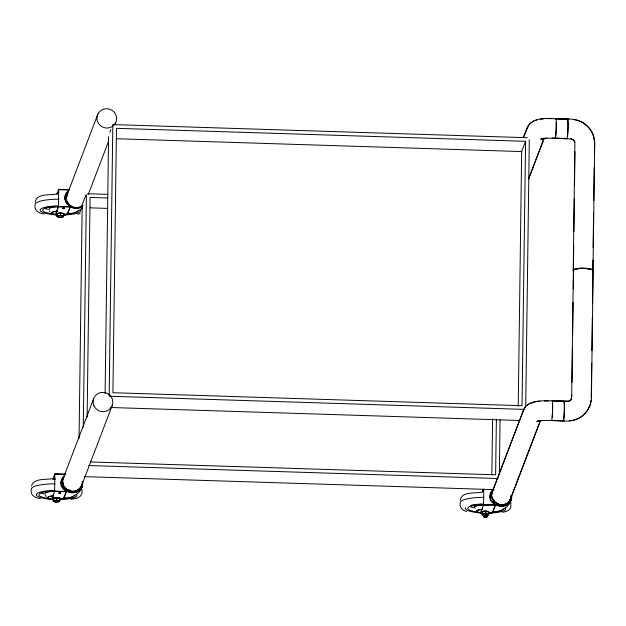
<?xml version="1.0" encoding="UTF-8"?>
<svg xmlns="http://www.w3.org/2000/svg" width="626" height="626" viewBox="0 0 626 626"><rect width="100%" height="100%" fill="white"/><g stroke="black" fill="none" stroke-linecap="round" stroke-linejoin="round"><path stroke-width="0.94" d="M53.593 498.711A5.884 1.315 0.8 0 1 52.232 497.74L53.406 494.438M57.428 214.108A5.884 1.315 0.8 0 1 56.066 213.137L56.066 212.934A5.884 1.315 0.8 0 0 57.428 213.912M52.232 497.74L52.6 496.575M64.423 214.538A5.884 1.315 0.8 0 0 67.78 213.505L70.362 206.705L58.476 206.572L56.434 211.971L58.468 206.768L58.703 189.373L69.627 189.498M53.179 501.23L53.523 498.155L56.833 497.85L59.846 498.351C62.115 503.617 50.346 503.249 53.523 498.155M57.013 216.619L57.349 213.544L60.667 213.239L63.672 213.748C65.894 218.928 54.204 218.685 57.349 213.544M54.618 491.418L54.869 473.976L65.793 474.101M59.814 500.62L56.809 500.111L56.833 497.85M63.649 216.009L60.636 215.508L60.667 213.239M59.008 493.319L59.227 492.56L60.487 492.803L59.227 492.764L59.008 493.319L60.276 493.358L60.495 492.599M64.322 207.996L64.11 208.755L62.85 208.521M62.843 208.716L63.062 207.957M60.276 493.358L59.016 493.124M61.888 498.781A5.884 1.315 0.8 0 1 60.589 498.945L60.526 499.172A5.884 1.315 0.8 0 0 63.946 498.108L66.536 491.316L51.113 491.48L46.269 492.56L45.26 493.319L45.362 494.117M63.946 498.108L63.954 497.913A5.884 1.315 0.8 0 1 62.921 498.539M67.78 213.505L67.788 213.31A5.884 1.315 0.8 0 1 65.714 214.178M79.048 438.341L82.178 205.774M83.281 427.237L86.419 194.678M87.124 416.963L90.081 197.44L107.656 197.996M105.113 393.644L108.572 136.656M482.529 512.279A5.884 1.315 0.8 0 1 481.167 511.309L481.167 511.106A5.884 1.315 0.8 0 0 482.536 512.084M481.856 511.129L481.535 510.143L482.341 508.007M484.313 515.339L482.114 514.752C480.486 510.127 486.308 510.832 488.781 511.794L488.523 514.955L483.655 515.628M482.114 514.752L482.458 511.598M483.554 504.986L483.781 489.626M488.75 514.142L485.745 513.633L485.776 511.293M491.848 474.367L492.599 418.755M489.524 512.71A5.884 1.315 0.8 0 0 492.889 511.677L492.889 511.481A5.884 1.315 0.8 0 1 491.856 512.107M496.379 419.209L495.628 474.821L90.426 461.965M511.207 495.377C513.171 504.736 501.551 512.663 492.936 511.552L495.471 504.877L494.767 505.777M499.352 473.671L500.072 419.929M518.234 406.219L521.661 151.57L525.582 141.296L116.475 128.322L112.915 392.721L522.021 405.695L525.582 141.296M525.715 406.509L529.314 139.747M573.205 270.479L574.895 142.775L573.666 140.122L571.522 138.98L555.035 138.315A9.891 0.782 -88.2 0 0 556.178 129.637A9.891 0.782 -88.2 0 0 555.833 118.666C566.608 118.932 579.645 117.539 587.744 126.397C592.243 131.022 594.958 137.407 594.7 143.894L592.517 303.743M573.729 245.165L571.648 396.868C572.117 399.67 569.292 401.72 566.702 401.258L552.054 400.797A9.891 0.782 -88.2 0 1 552.601 409.005A9.891 0.782 -88.2 0 1 551.709 420.124M573.909 231.526L574.355 198.419M574.527 185.758L574.981 151.68M571.851 394.928L571.194 399.724L571.53 399.231L569.699 400.937M572.023 382.267L572.485 348.181M572.649 335.528L573.095 302.413M573.283 288.782L573.533 270.283M592.814 270.761L592.955 260.025M593.127 247.34L593.589 213.184M593.761 200.5L594.207 167.314M594.387 153.652C594.763 145.295 595.42 135.865 589.7 128.956M591.249 397.432L591.711 363.276M591.883 350.583L592.329 317.405M593.135 270.565L591.429 397.432C591.531 403.958 588.534 410.273 583.87 414.756C574.441 424.021 560.059 420.476 548.399 420.445L542.327 420.562L537.006 421.642L538.399 421.055M81.951 491.277C82.554 494.798 79.776 497.498 76.474 498.116M510.886 504.822C511.458 508.375 508.515 511.004 505.268 511.661M31.457 486.003C33.679 477.834 46.128 479.978 52.404 478.702M35.228 202.221C36.269 193.176 50.041 195.359 56.23 194.099M460.329 500.37C461.151 491.222 475.173 493.554 481.292 492.239M490.635 493.844L490.213 496.34L490.596 498.836M491.872 494.743L492.036 493.632M511.129 499.157L511.481 496.676L510.08 501.465L508.406 503.429M511.818 496.708C510.566 515.229 479.704 503.648 493.038 489.368M65.636 195.375C62.561 204.569 75.214 211.69 82.256 205.891M66.622 197.37L67.984 193.293M82.092 485.933L82.483 483.428M590.694 402.487L591.132 400.124M482.427 491.856L483.225 489.078M54.634 491.371L66.473 491.512L63.625 497.936C72.326 499.345 84.307 491.308 82.249 481.793M590.545 403.277C588.542 410.711 582.837 417.049 575.529 419.577M56.935 194.06L57.467 192.636M56.935 194.256L58.703 189.373M52.834 479.375L53.64 477.239M53.1 478.859L54.869 473.976M52.6 496.77L54.642 491.175M482.036 492.427L482.576 490.807M482.341 508.202L483.562 504.783L485.502 504.846M56.066 213.137L56.434 211.971M97.946 113.948L67.491 193.7A9.891 9.609 20.9 0 0 83.133 205.25M82.194 204.796L85.778 195.406M109.886 132.266L110.865 129.699M88.274 194.436L108.689 140.96M114.926 124.652L115.614 122.837A9.891 9.609 20.9 0 0 106.146 108.752A9.891 9.609 20.9 0 0 98.572 123.588A9.891 9.609 20.9 0 0 115.614 122.837M63.249 478.272L93.704 398.519M81.756 485.283L112.21 405.523M523.313 137.618L527.131 127.602C534.565 113.502 555.293 120.208 567.477 118.909M523.821 136.765L528.767 124.926L531.169 122.571L534.174 120.888M528.774 178.261L544.057 138.244M528.594 179.239L544.229 138.307M481.167 511.309L481.535 510.143M492.607 490.878L523.892 408.966M524.048 409.044L492.772 490.964A9.719 9.437 20.9 0 0 491.95 493.288M492.936 511.552L495.409 504.877L483.577 504.744L488.437 504.892M510.12 499.689L540.34 420.555M510.284 499.767L540.496 420.633M490.565 493.859L491.676 491.559M66.763 193.121C61.411 200.39 70.284 209.788 78.187 207.668M64.095 476.464C54.752 485.346 70.808 498.437 79.173 490.025M62.929 477.724C59.814 482.098 61.794 488.452 66.372 490.94M80.957 488.202L82.045 485.878M524.197 408.363L525.613 406.329M524.353 408.449L525.746 406.454M483.71 511.81L484.219 511.395M484.258 515.198L484.446 514.588M483.984 515.315L486.48 515.308M483.906 516.7L484.759 516.153M484.618 515.808L483.655 516.106L483.718 516.56M491.613 491.559L493.343 489.602M510.041 501.395C505.096 509.666 490.283 506.207 490.291 496.308M68.211 190.977C57.897 199.514 73.078 214.162 82.475 206.283M66.7 193.121L68.508 191.227M64.376 475.58C49.704 490.706 84.064 501.927 82.679 481.777M79.205 490.111L80.918 488.131M486.848 517.029L483.882 516.857L484.884 517.225L486.918 516.959L483.71 516.685L485.134 516.114L486.926 516.411M483.953 511.598L484.798 511.489M82.515 207.73C78.602 211.604 73.031 214.186 67.459 213.333L70.362 206.909L58.468 206.768M542.726 138.236L540.958 139.175L543.032 138.401L541.224 138.784M542.836 138.369L541.028 139.34L543.086 138.573L541.247 138.964L548.642 138.166L566.913 138.675M526.356 405.695C532.554 400.374 541.427 400.82 549.104 400.797L569.112 401.188M526.489 405.82L529.338 403.77L535.801 401.696M487.278 515.527L486.621 515.738L487.106 515.362M487.271 516.074L486.613 516.356M486.676 515.433L486.292 515.018M486.848 515.926L486.285 515.566M486.84 516.473L487.247 515.988M80.785 206.924L82.28 205.977M484.039 511.567L484.821 511.317M484.18 514.666L483.663 515.081M483.976 515.934L484.767 515.613M538.321 420.899L536.959 421.478L538.65 420.938M506.191 504.83C501.285 507.271 494.775 505.738 491.739 501.105M486.731 514.948C488.17 514.04 482.998 514.502 485.103 514.196M60.636 215.508L57.318 215.814M56.809 500.111L53.492 500.417M485.745 513.633L482.427 513.938M76.935 491.441L71.607 492.466M484.172 515.292L485.549 514.995M484.43 515.675C481.245 518.461 492.521 515.824 483.984 516.473M487.185 515.065L486.629 515.261M483.937 511.622L484.673 511.442M483.937 511.778L484.673 511.52L484.258 511.747M484.634 514.243L483.593 514.799M484.227 514.322L483.569 514.666L484 515.042M483.89 514.971L486.488 514.76M486.668 515.981L487.098 515.981M535.449 120.411L537.014 119.981M573.181 420.218L574.746 419.796M77.773 214.194L80.128 213.576M76.294 498.179L71.028 499.352M502.733 512.342L505.065 511.732M60.526 498.977L60.206 499.047A9.061 2.019 0.8 0 1 59.775 499.055M486.699 516.888L487.255 516.583M590.146 269.164L590.021 269.188A9.719 2.168 0.8 0 0 578.307 268.671A9.719 2.168 0.8 0 0 573.698 271.05M64.235 214.397L64.11 214.428A9.061 2.019 0.8 0 1 63.609 214.452M484.446 514.658L485.158 514.47M489.211 512.6L489.141 512.608A9.061 2.019 0.8 0 1 488.71 512.624M484.774 515.135L487.286 514.987L486.488 514.689M540.402 119.276L544.127 118.799M542.46 138.534L546.96 138.049M536.451 401.602L539.862 401.18M539.745 420.719L542.304 420.39M569.167 420.86L572.399 420.437M60.73 499.603L63.954 499.024L65.667 497.85L64.087 498.992L59.611 499.704M484.782 514.588L486.809 514.642M484.767 515.683L486.793 515.738M485.08 515.761L483.875 516.059L484.242 516.364M58.132 193.645L57.318 193.724L57.631 192.918M57.302 211.181L52.827 211.893L51.23 213.083L53.132 214.295L56.457 214.929M63.445 215.101L67.921 214.389L69.509 213.2L67.788 214.421L63.242 215.109M53.468 495.784L48.992 496.496L47.404 497.686L49.297 498.899L53.766 499.65L49.188 498.852L47.412 497.639L49.125 496.457L53.672 495.776M482.403 509.353L478.827 509.822L476.409 510.933L477.45 512.185L481.558 513.101M488.546 513.273L493.022 512.561L494.61 511.372L492.889 512.592L488.343 513.281M57.506 211.165L52.96 211.854L51.246 213.036L53.014 214.249L57.6 215.047M482.607 509.337L478.984 509.799L476.449 510.886L477.364 512.138L481.378 513.077M486.605 516.826L484.774 516.786M486.386 517.037L485.275 517.037M485.142 515.636L485.933 515.621M485.134 516.184L485.925 516.16M53.687 479.195L55.284 479.133L53.891 479.187M485.58 514.65L483.89 514.893L484.258 515.268M485.08 515.832L486.84 515.832L485.565 515.816M546.913 118.627L552.664 118.619M485.447 511.458L487.286 511.771L486.895 511.465M58.547 206.65L50.996 207.621L49.462 208.325L49.149 209.413M483.648 504.822L476.096 505.792L474.563 506.497L474.25 507.584M544.471 400.93L548.36 400.953M485.596 511.724L486.339 511.747M485.103 514.314L486.496 514.369M69.627 189.694L58.688 189.615L69.4 189.905M65.793 474.297L54.869 474.172L58.758 474.297M483.577 504.939L495.463 505.08M485.627 511.372L486.105 511.45M485.627 511.528L487.333 511.708L486.105 511.379M557.688 118.901L568.877 119.261M552.163 138.025L566.921 138.495A9.719 0.775 -88.2 0 1 566.726 138.26M527.389 137.728L112.821 124.582L109.167 396.227L524.705 409.404M116.459 138.722L521.661 151.57M87.405 193.731L107.891 194.381M58.453 206.611L63.336 206.721M90.066 207.84L107.641 208.395M63.062 208.153L64.322 208.2M553.736 401.117L563.932 401.446A9.719 0.775 -88.2 0 0 563.729 401.485M551.17 420.359L564.558 420.797M110.779 407.51L519.486 420.476M88.626 465.533L498.312 478.53M84.385 476.629L494.07 489.626M54.626 491.222L59.501 491.324M486.097 511.536L486.895 511.622M486.066 514.267L487.294 514.666M486.277 516.114L486.785 516.207M71.043 490.698L67.225 489.485L65.292 487.959M573.455 119.48L575.826 119.949M570.889 138.675L573.799 140.005L574.973 142.149M486.59 514.517L487.114 514.885M486.582 515.135L486.856 515.378A3.177 0.704 0.8 0 0 487.857 514.306A3.177 0.704 0.8 0 0 482.826 514.29A3.177 0.704 0.8 0 0 484.352 515.378M44.008 213.975C39.195 213.56 33.569 210.32 35.134 204.694A25.361 5.657 0.8 0 1 58.961 199.185M40.174 498.578C35.361 498.163 29.735 494.923 31.3 489.297A25.361 5.657 0.8 0 1 55.135 483.788M486.848 515.292L487.255 515.519M484.36 515.143L483.742 514.854M484.352 515.691L483.734 515.401M484.242 516.833C484.634 517.232 487.474 517.295 486.566 516.7M484.532 516.998L484.023 516.732M576.616 120.098L581.836 122.219M466.753 511.481C462.559 510.839 459.077 507.279 460.235 502.842A25.361 5.657 0.8 0 1 484.07 497.341M498.664 503.977L494.454 501.723L492.044 497.952M67.178 489.391L69.416 490.346M483.992 515.589L483.585 515.268M483.984 516.137L483.554 515.683M582.556 122.579L587.618 126.522L589.911 129.214M493.891 500.33L494.83 501.449M63.883 486.159L65.339 488.053M50.025 212.058L49.313 210.641M46.191 496.661L45.479 495.244M492.529 497.842L493.413 499.775M63.03 484.117L63.915 486.238M491.723 495.808L492.067 497.999M82.303 481.777L82.538 483.468M63.398 482.99L63.516 484.023M62.803 481.965L63.046 484.164M81.693 206.134A9.719 9.437 20.9 0 1 76.943 207.613M74.424 207.402A9.719 9.437 20.9 0 1 67.459 201.783M50.503 207.738A11.205 2.496 0.8 0 1 49.399 206.987M48.28 209.428A17.731 3.959 0.8 0 1 44.892 208.411M80.331 209.843A20.275 4.523 0.8 0 1 64.149 214.914M57.021 214.835A20.275 4.523 0.8 0 1 40.142 210.023A20.275 4.523 0.8 0 1 58.241 205.891M57.318 214.303A3.787 0.845 0.8 0 1 57.803 213.184A3.787 0.845 0.8 0 1 62.866 213.239A3.787 0.845 0.8 0 1 63.445 214.374M57.318 214.515A3.787 0.845 0.8 0 1 57.803 213.396A3.787 0.845 0.8 0 1 62.866 213.45A3.787 0.845 0.8 0 1 63.437 214.585M57.772 193.403A3.177 0.704 0.8 0 1 58.038 192.698M78.133 210.532A17.731 3.959 0.8 0 1 67.232 214.162M54.532 214.076A17.731 3.959 0.8 0 1 42.826 209.687A17.731 3.959 0.8 0 1 58.977 206.455M82.209 483.663A9.891 9.609 20.9 0 1 69.103 490.768A9.891 9.609 20.9 0 1 63.985 476.762M81.591 485.22A9.719 9.437 20.9 0 1 74.979 490.98M74.158 491.144A9.719 9.437 20.9 0 1 71.63 491.199M70.793 491.066A9.719 9.437 20.9 0 1 67.631 489.876M66.927 489.415A9.719 9.437 20.9 0 1 65.065 487.701M62.976 479.923A9.719 9.437 20.9 0 1 63.422 478.334M511.301 495.729A9.891 9.609 20.9 0 1 502.075 504.963A9.891 9.609 20.9 0 1 491.7 496.598M491.606 495.761A9.891 9.609 20.9 0 1 493.507 489.462M510.933 497.365A9.719 9.437 20.9 0 1 493.883 501.097M564.104 402.064A9.719 0.775 -88.2 0 1 564.316 410.946A9.719 0.775 -88.2 0 1 563.564 420.007M563.345 420.695A9.719 0.775 -88.2 0 1 562.97 420.116M563.729 401.305A9.891 0.782 -88.2 0 1 564.284 412.237A9.891 0.782 -88.2 0 1 562.954 420.281M551.498 420.555A9.891 0.782 -88.2 0 1 551.303 420.32M552.406 402.088A9.719 0.775 -88.2 0 1 552.132 417.276M574.871 269.219A9.719 2.168 0.8 0 1 587.032 268.476A9.719 2.168 0.8 0 1 592.611 271.113M573.846 270.847A9.719 2.168 0.8 0 1 573.878 269.728M573.674 270.855A9.891 2.207 0.8 0 1 583.315 268.21A9.891 2.207 0.8 0 1 592.783 271.128M46.668 492.341A11.205 2.496 0.8 0 1 45.424 491.199M52.772 498.218A5.884 1.315 0.8 0 1 52.232 497.545M44.454 494.039A17.731 3.959 0.8 0 1 41.066 493.014M82.319 482.928A4.953 0.931 -85.8 0 1 82.319 483.796M82.178 486.097A4.953 0.931 -85.8 0 1 82.069 486.989M76.505 494.446A20.275 4.523 0.8 0 1 60.315 499.517M53.194 499.438A20.275 4.523 0.8 0 1 36.308 494.626A20.275 4.523 0.8 0 1 54.407 490.494M53.484 498.906A3.787 0.845 0.8 0 1 53.828 497.819A3.787 0.845 0.8 0 1 58.727 497.787A3.787 0.845 0.8 0 1 59.916 498.867M53.484 499.118A3.787 0.845 0.8 0 1 53.828 498.03A3.787 0.845 0.8 0 1 58.727 497.999A3.787 0.845 0.8 0 1 59.916 499.078M53.938 478.006A3.177 0.704 0.8 0 1 54.204 477.302M54.665 498.601A1.87 0.415 0.8 0 1 55.323 498.327M57.162 498.273A1.87 0.415 0.8 0 1 58.367 498.609M74.298 495.135A17.731 3.959 0.8 0 1 62.537 498.828M48.155 498.398A17.731 3.959 0.8 0 1 39.227 493.984A17.731 3.959 0.8 0 1 55.143 491.058M81.576 488.734A25.361 5.657 0.8 0 1 81.803 490.51M475.603 505.91A11.205 2.496 0.8 0 1 474.359 504.759M490.823 512.35A5.884 1.315 0.8 0 1 489.524 512.514M473.389 507.584A17.731 3.959 0.8 0 1 470.001 506.559M511.129 495.369A4.953 0.962 -87.6 0 1 511.121 500.166M475.118 508.242A11.417 2.543 0.8 0 1 474.516 507.858M474.179 507.467A11.417 2.543 0.8 0 1 482.544 504.838M482.341 511.904A3.177 0.704 0.8 0 1 485.322 511.106A3.177 0.704 0.8 0 1 488.632 511.919M482.873 491.527A3.177 0.704 0.8 0 1 483.139 490.823M505.44 507.991A20.275 4.523 0.8 0 1 489.25 513.07M481.347 512.944A20.275 4.523 0.8 0 1 465.4 507.733M470.768 505.276A20.275 4.523 0.8 0 1 483.342 504.047M503.234 508.688A17.731 3.959 0.8 0 1 494.008 512.154M477.92 512.052A17.731 3.959 0.8 0 1 467.927 507.842A17.731 3.959 0.8 0 1 482.239 504.642M510.511 502.279A25.361 5.657 0.8 0 1 510.738 504.055M476.167 506.011A9.382 2.089 0.8 0 1 477.168 505.072M477.928 504.799A9.382 2.089 0.8 0 1 481.238 504.204M567.829 120.2A9.719 0.775 -88.2 0 1 567.555 135.388M567.469 119.089A9.719 0.775 -88.2 0 1 567.665 119.323M567.258 119.347A9.891 0.782 -88.2 0 1 567.993 128.408A9.891 0.782 -88.2 0 1 566.718 138.432M555.825 118.846A9.719 0.775 -88.2 0 1 556.005 119.464M556.232 122.461A9.719 0.775 -88.2 0 1 555.958 133.221A9.719 0.775 -88.2 0 1 555.043 138.135M592.501 270.197A9.719 2.168 0.8 0 1 592.462 271.316M573.526 271.058A9.891 2.207 0.8 0 1 583.174 268.413A9.891 2.207 0.8 0 1 592.634 271.332M571.381 399.138L571.037 399.638L571.381 399.138M58.515 217.159A3.177 0.704 0.8 0 0 63.484 216.698A3.177 0.704 0.8 0 0 58.977 215.939A3.177 0.704 0.8 0 0 58.515 217.159M94.01 405.906A9.891 9.609 20.9 0 0 111.013 407.737A9.891 9.609 20.9 0 0 103.853 392.432A9.891 9.609 20.9 0 0 94.01 405.906M54.681 501.762A3.177 0.704 0.8 0 0 59.658 501.309A3.177 0.704 0.8 0 0 55.143 500.55A3.177 0.704 0.8 0 0 54.681 501.762"/></g></svg>
